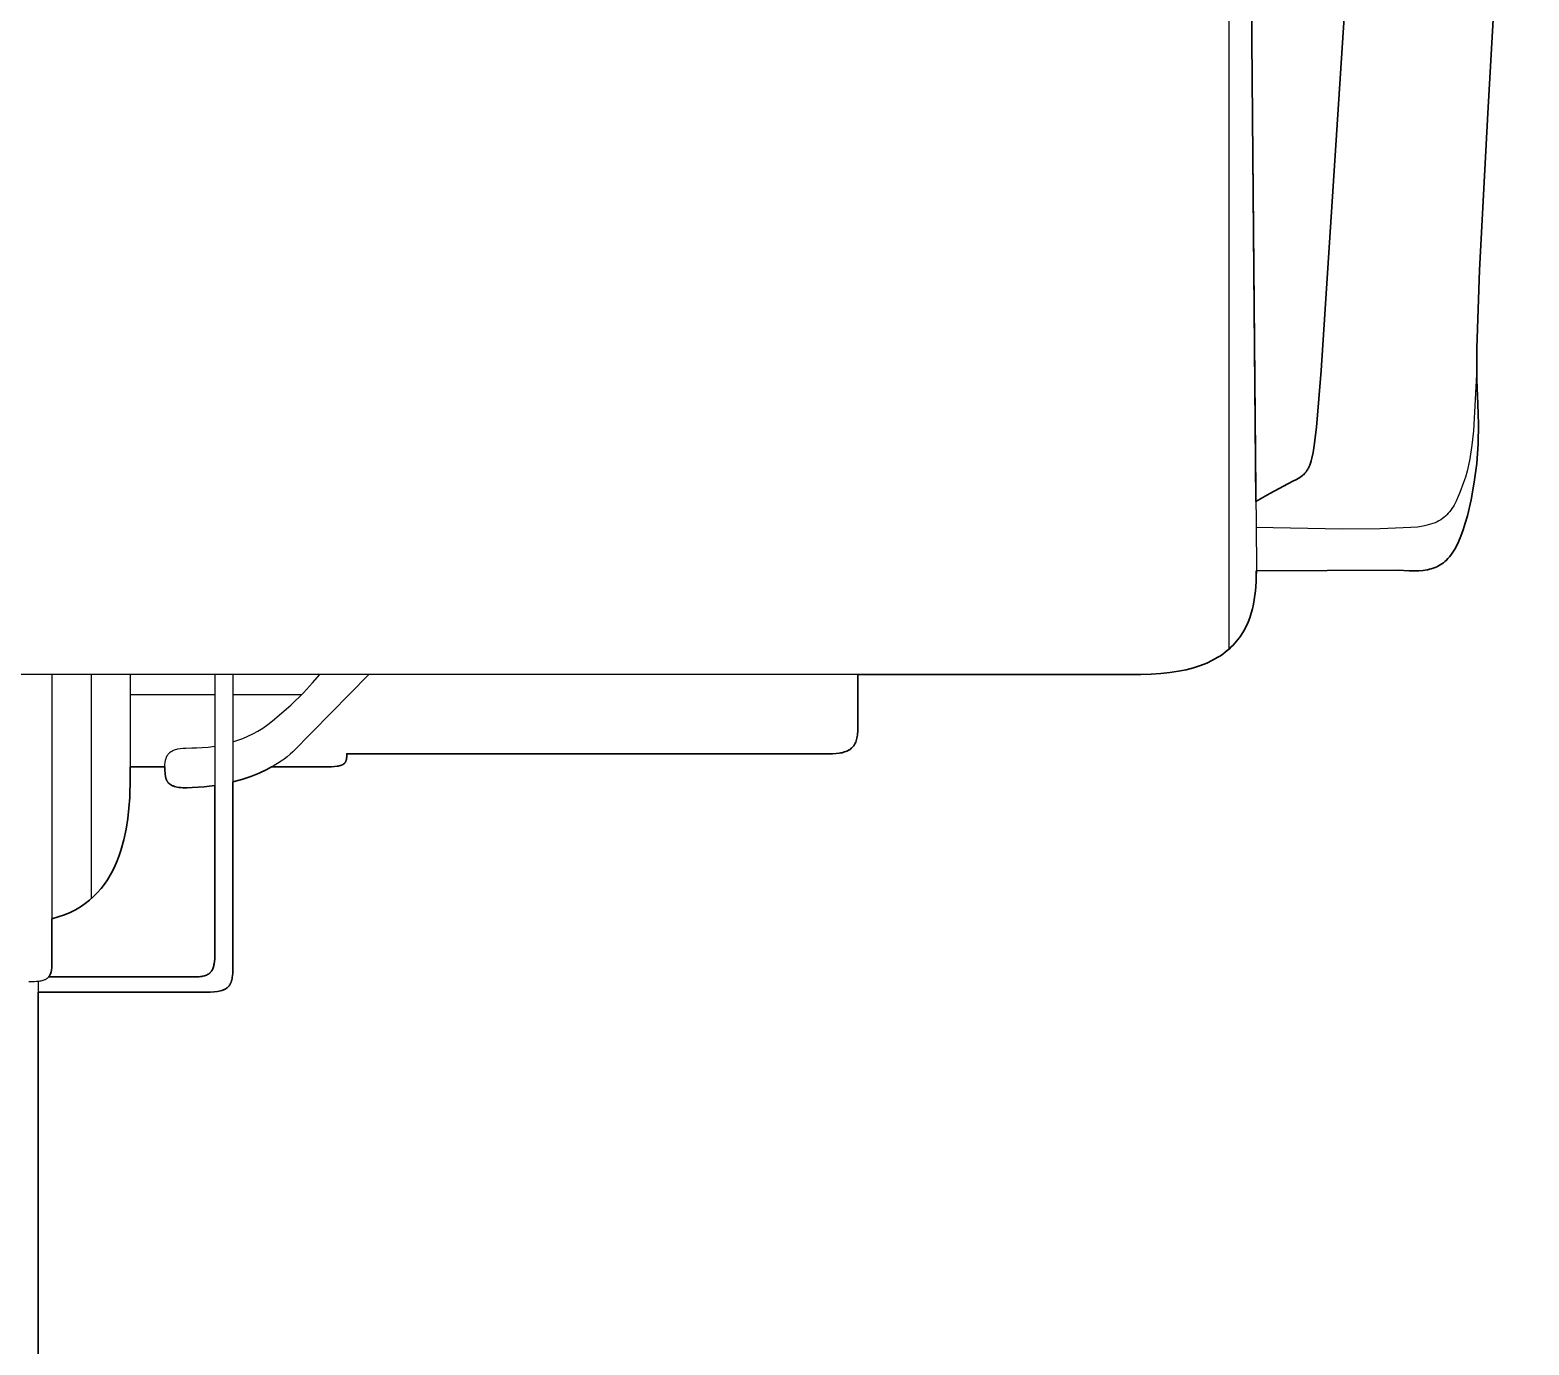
# Model space of a CAD drawing. Header units: millimetres. Extents: x 0 to 1842, y -1115 to 1018.
# Drawn here: x 416.4 to 706.5, y -860.5 to -606.1 of the extents above; entities that cross this region are included whole.
import ezdxf

# ---------------------------------------------------------------- set-up
doc = ezdxf.new("R2010")
doc.units = ezdxf.units.MM
doc.layers.add('Blocks', color=7, linetype='Continuous')
doc.layers.add('Blocks$Inner', color=7, linetype='Continuous', lineweight=25, true_color=0x007f00)
doc.layers.add('Blocks$Outline', color=7, linetype='Continuous', lineweight=35, true_color=0xff3f3f)

# ---------------------------------------------------------------- blocks, each defined once
blk = doc.blocks.new('Oxford High Office Chair Back')
at = {"layer": 'Blocks$Inner'}
for p, q in [((596.28, 420.2), (601.62, 502.53)), ((583.63, 394.85), (586.35, 396.44)), ((600.39, 389.54), (583.67, 389.83)), ((611.18, 381.6), (583.72, 381.45)), ((398.94, 357.44), (385.68, 357.44)), ((365.81, 343.5), (372.52, 343.5)), ((393.19, 343.5), (403.44, 343.5))]:
    blk.add_line(p, q, dxfattribs=at)
for points in [[(582.09, 570.35), (583.74, 382.47), (583.68, 379.32), (583.56, 377.62), (583.34, 375.88), (583.18, 375), (582.98, 374.12), (582.74, 373.24), (582.46, 372.37), (582.13, 371.51), (581.74, 370.66), (581.3, 369.83), (580.8, 369.01), (580.53, 368.62), (580.24, 368.22), (579.93, 367.84), (579.6, 367.46), (579.26, 367.09), (578.9, 366.73), (578.52, 366.37), (578.12, 366.02), (577.7, 365.69), (577.25, 365.36), (576.79, 365.04), (576.31, 364.73), (575.28, 364.15), (574.15, 363.62), (572.93, 363.14), (571.61, 362.7), (570.19, 362.33), (568.66, 362.02), (567.02, 361.77), (565.26, 361.58), (563.38, 361.47), (561.39, 361.43), (107.53, 361.43)], [(578.36, 569.63), (578.4, 421.2), (578.4, 366.28)], [(636.51, 610.69), (628.56, 470), (626.92, 439.62), (626.43, 424.55), (626.41, 418.41), (626.58, 413.73), (626.73, 409.87), (626.66, 406.03), (626.38, 402.25), (625.92, 398.63), (625.32, 395.23), (624.59, 392.12), (624.18, 390.7), (623.75, 389.38), (623.31, 388.17), (622.85, 387.08), (622.38, 386.11), (622.13, 385.67), (621.88, 385.25), (621.62, 384.86), (621.36, 384.5), (621.09, 384.16), (620.82, 383.84), (620.53, 383.55), (620.24, 383.28), (619.95, 383.04), (619.64, 382.81), (619.32, 382.6), (619, 382.42), (618.66, 382.25), (618.32, 382.1), (617.96, 381.97), (617.6, 381.86), (617.22, 381.76), (616.84, 381.67), (616.44, 381.6), (616.03, 381.55), (615.17, 381.48), (614.26, 381.46), (613.29, 381.47), (611.18, 381.6)], [(626.4, 420.7), (625.76, 408.54), (625.45, 405.76), (625.04, 403.14), (624.79, 401.9), (624.51, 400.72), (624.2, 399.6), (623.84, 398.54), (623.12, 396.61), (622.76, 395.74), (622.39, 394.93), (622, 394.19), (621.8, 393.84), (621.58, 393.5), (621.36, 393.18), (621.12, 392.88), (620.88, 392.59), (620.62, 392.31), (620.34, 392.05), (620.05, 391.8), (619.74, 391.57), (619.42, 391.35), (619.07, 391.15), (618.71, 390.96), (618.32, 390.78), (617.91, 390.62), (617.47, 390.47), (617.01, 390.34), (616.53, 390.22), (616.01, 390.11), (614.9, 389.94), (613.66, 389.82), (607.67, 389.58), (600.39, 389.54)], [(586.35, 396.44), (590.81, 398.79), (591.51, 399.15), (591.83, 399.33), (592.13, 399.51), (592.41, 399.7), (592.67, 399.9), (592.79, 400.01), (592.91, 400.11), (593.14, 400.35), (593.24, 400.47), (593.35, 400.6), (593.45, 400.73), (593.54, 400.87), (593.64, 401.02), (593.73, 401.18), (593.81, 401.34), (593.9, 401.51), (594.06, 401.88), (594.21, 402.29), (594.35, 402.74), (594.48, 403.24), (594.72, 404.38), (594.94, 405.74), (595.35, 409.26), (596.28, 420.2)], [(350.66, 361.43), (350.66, 305.41), (350.65, 304.83), (350.63, 304.57), (350.59, 304.33), (350.56, 304.1), (350.51, 303.88), (350.45, 303.68), (350.39, 303.5), (350.31, 303.32), (350.27, 303.24), (350.23, 303.16), (350.18, 303.09), (350.14, 303.02), (350.09, 302.95), (350.06, 302.92), (350.04, 302.88), (349.98, 302.82), (349.95, 302.79), (349.95, 302.79), (349.95, 302.78), (349.95, 302.78), (349.95, 302.78), (349.95, 302.78), (349.94, 302.78), (349.94, 302.78), (349.94, 302.77), (349.94, 302.77), (349.94, 302.77), (349.94, 302.77), (349.93, 302.77), (349.93, 302.76), (349.93, 302.76), (349.93, 302.76), (349.87, 302.7), (349.81, 302.65), (349.75, 302.59), (349.68, 302.54), (349.65, 302.52), (349.62, 302.5), (349.55, 302.45), (349.4, 302.37), (349.33, 302.33), (349.25, 302.29), (349.09, 302.23), (348.92, 302.17), (348.74, 302.12), (348.55, 302.08), (348.35, 302.04), (348.15, 302.01), (347.71, 301.97), (347.24, 301.94), (346.19, 301.92)], [(385.68, 361.43), (385.68, 304.91), (385.65, 303.62), (385.6, 303.06), (385.57, 302.8), (385.53, 302.56), (385.48, 302.32), (385.42, 302.1), (385.35, 301.89), (385.32, 301.79), (385.28, 301.69), (385.25, 301.64), (385.23, 301.6), (385.19, 301.51), (385.14, 301.42), (385.08, 301.33), (385.03, 301.25), (384.97, 301.17), (384.91, 301.09), (384.84, 301.02), (384.77, 300.95), (384.7, 300.88), (384.66, 300.85), (384.65, 300.83), (384.63, 300.81), (384.59, 300.78), (384.55, 300.75), (384.46, 300.69), (384.38, 300.63), (384.29, 300.57), (384.19, 300.52), (384.09, 300.47), (383.99, 300.42), (383.88, 300.38), (383.77, 300.33), (383.53, 300.25), (383.27, 300.18), (383, 300.12), (382.7, 300.07), (382.05, 299.99), (381.3, 299.94), (380.47, 299.93), (347.99, 299.93)], [(382.2, 361.43), (382.2, 307.77), (382.19, 306.76), (382.17, 306.28), (382.13, 305.83), (382.06, 305.41), (382.02, 305.2), (381.98, 305.01), (381.92, 304.82), (381.86, 304.63), (381.79, 304.46), (381.72, 304.29), (381.67, 304.21), (381.63, 304.14), (381.53, 303.99), (381.48, 303.92), (381.42, 303.85), (381.36, 303.78), (381.3, 303.71), (381.27, 303.68), (381.24, 303.65), (381.21, 303.62), (381.17, 303.59), (381.14, 303.56), (381.1, 303.53), (381.03, 303.48), (380.96, 303.43), (380.88, 303.38), (380.8, 303.33), (380.71, 303.28), (380.62, 303.24), (380.53, 303.2), (380.44, 303.16), (380.34, 303.13), (380.23, 303.09), (380.13, 303.06), (379.9, 303.01), (379.67, 302.97), (379.41, 302.94), (379.14, 302.92), (378.85, 302.92), (350.06, 302.92)], [(365.81, 361.43), (365.81, 341.39), (365.72, 337.57), (365.58, 335.55), (365.35, 333.5), (365.03, 331.44), (364.59, 329.38), (364.02, 327.35), (363.69, 326.36), (363.31, 325.37), (362.9, 324.41), (362.45, 323.47), (361.95, 322.56), (361.41, 321.67), (360.82, 320.81), (360.18, 319.98), (359.49, 319.19), (358.74, 318.44), (357.94, 317.72), (357.09, 317.06), (356.18, 316.43), (355.2, 315.86), (354.17, 315.34), (353.07, 314.88), (351.9, 314.47), (350.66, 314.12)], [(358.24, 361.43), (358.24, 317.99)], [(385.68, 348.34), (386.63, 348.66), (387.6, 349.02), (388.57, 349.44), (389.55, 349.91), (390.52, 350.44), (391.49, 351.04), (392.44, 351.7), (393.38, 352.44), (396.91, 355.49), (399.38, 357.86), (401.12, 359.76), (402.51, 361.43)], [(412.01, 361.43), (397.29, 346.43), (396.77, 345.95), (396.21, 345.49), (395.62, 345.03), (395, 344.6), (394.35, 344.18), (393.68, 343.77), (392.26, 343), (390.74, 342.3), (389.13, 341.67), (387.44, 341.11), (385.68, 340.63)], [(403.44, 343.5), (404.8, 343.54), (405.35, 343.58), (405.84, 343.64), (406.05, 343.68), (406.25, 343.72), (406.43, 343.77), (406.59, 343.82), (406.67, 343.85), (406.71, 343.86), (406.74, 343.88), (406.81, 343.91), (406.88, 343.94), (406.95, 343.97), (407.01, 344.01), (407.06, 344.04), (407.06, 344.04), (407.07, 344.05), (407.07, 344.05), (407.07, 344.05), (407.07, 344.05), (407.07, 344.05), (407.07, 344.05), (407.08, 344.05), (407.08, 344.05), (407.08, 344.05), (407.08, 344.06), (407.08, 344.06), (407.08, 344.06), (407.09, 344.06), (407.09, 344.06), (407.09, 344.06), (407.12, 344.08), (407.17, 344.12), (407.19, 344.14), (407.19, 344.14), (407.19, 344.14), (407.2, 344.14), (407.2, 344.14), (407.2, 344.15), (407.2, 344.15), (407.2, 344.15), (407.2, 344.15), (407.2, 344.15), (407.21, 344.15), (407.21, 344.15), (407.21, 344.15), (407.21, 344.16), (407.21, 344.16), (407.21, 344.16), (407.22, 344.16), (407.26, 344.2), (407.3, 344.24), (407.34, 344.29), (407.38, 344.33), (407.4, 344.36), (407.41, 344.38), (407.45, 344.43), (407.48, 344.48), (407.49, 344.5), (407.49, 344.51), (407.49, 344.51), (407.5, 344.51), (407.5, 344.52), (407.5, 344.52), (407.5, 344.52), (407.5, 344.52), (407.5, 344.52), (407.5, 344.53), (407.5, 344.53), (407.5, 344.53), (407.5, 344.53), (407.53, 344.58), (407.55, 344.64), (407.57, 344.69), (407.59, 344.75), (407.61, 344.81), (407.63, 344.87), (407.64, 344.9), (407.64, 344.9), (407.64, 344.91), (407.64, 344.91), (407.64, 344.91), (407.64, 344.91), (407.64, 344.91), (407.64, 344.92), (407.64, 344.92), (407.64, 344.92), (407.64, 344.92), (407.64, 344.92), (407.64, 344.93), (407.64, 344.93), (407.64, 344.93), (407.64, 344.93), (407.64, 344.93), (407.66, 345), (407.68, 345.13), (407.69, 345.27), (407.71, 345.41), (407.72, 345.72), (407.72, 346.06), (501.04, 346.06), (501.75, 346.07), (502.4, 346.11), (503.01, 346.18), (503.29, 346.22), (503.56, 346.27), (503.82, 346.34), (504.07, 346.41), (504.3, 346.49), (504.52, 346.58), (504.74, 346.68), (504.84, 346.74), (504.93, 346.79), (505.03, 346.85), (505.12, 346.91), (505.21, 346.98), (505.3, 347.05), (505.38, 347.12), (505.46, 347.19), (505.54, 347.27), (505.62, 347.35), (505.69, 347.44), (505.76, 347.52), (505.82, 347.61), (505.89, 347.7), (505.95, 347.8), (506.01, 347.9), (506.06, 348), (506.12, 348.11), (506.22, 348.33), (506.3, 348.57), (506.38, 348.82), (506.45, 349.09), (506.5, 349.37), (506.55, 349.67), (506.58, 349.99), (506.61, 350.32), (506.63, 351.03), (506.63, 361.43)], [(382.2, 357.44), (365.81, 357.44)], [(382.2, 339.94), (380.16, 339.68), (377.8, 339.5), (376.82, 339.47), (375.98, 339.49), (375.6, 339.52), (375.25, 339.56), (374.93, 339.61), (374.63, 339.67), (374.36, 339.74), (374.29, 339.76), (374.23, 339.78), (374.11, 339.83), (374.05, 339.85), (373.99, 339.87), (373.89, 339.92), (373.78, 339.98), (373.68, 340.03), (373.59, 340.09), (373.5, 340.15), (373.42, 340.22), (373.34, 340.29), (373.3, 340.32), (373.26, 340.36), (373.19, 340.43), (373.13, 340.51), (373.1, 340.55), (373.07, 340.59), (373.04, 340.63), (373.01, 340.67), (372.96, 340.76), (372.91, 340.84), (372.89, 340.89), (372.86, 340.94), (372.82, 341.03), (372.78, 341.13), (372.75, 341.23), (372.72, 341.34), (372.69, 341.44), (372.66, 341.56), (372.62, 341.79), (372.58, 342.03), (372.56, 342.29), (372.53, 342.84), (372.52, 343.44), (372.52, 343.75), (372.54, 344.04), (372.57, 344.31), (372.6, 344.57), (372.63, 344.69), (372.65, 344.81), (372.71, 345.04), (372.75, 345.14), (372.78, 345.25), (372.82, 345.35), (372.86, 345.45), (372.91, 345.54), (372.95, 345.63), (372.98, 345.67), (373, 345.72), (373.05, 345.8), (373.11, 345.88), (373.16, 345.96), (373.19, 345.99), (373.22, 346.03), (373.28, 346.1), (373.35, 346.17), (373.42, 346.24), (373.48, 346.3), (373.56, 346.36), (373.63, 346.42), (373.67, 346.44), (373.71, 346.47), (373.79, 346.52), (373.83, 346.55), (373.87, 346.57), (374.04, 346.66), (374.08, 346.69), (374.13, 346.71), (374.22, 346.75), (374.41, 346.82), (374.61, 346.88), (374.82, 346.94), (375.04, 346.99), (375.5, 347.07), (376.01, 347.12), (376.55, 347.16), (377.73, 347.18), (378.67, 347.19), (379.74, 347.25), (380.92, 347.36), (382.2, 347.54)], [(347.99, 301.99), (347.99, 205.31)]]:
    blk.add_lwpolyline(points, dxfattribs=at)
at = {"layer": 'Blocks$Outline'}
for points in [[(636.51, 610.69), (628.56, 470), (626.92, 439.62), (626.43, 424.55), (626.41, 418.41), (626.58, 413.73), (626.73, 409.87), (626.66, 406.03), (626.38, 402.25), (625.92, 398.63), (625.32, 395.23), (624.59, 392.12), (624.18, 390.7), (623.75, 389.38), (623.31, 388.17), (622.85, 387.08), (622.38, 386.11), (622.13, 385.67), (621.88, 385.25), (621.62, 384.86), (621.36, 384.5), (621.09, 384.16), (620.82, 383.84), (620.53, 383.55), (620.24, 383.28), (619.95, 383.04), (619.64, 382.81), (619.32, 382.6), (619, 382.42), (618.66, 382.25), (618.32, 382.1), (617.96, 381.97), (617.6, 381.86), (617.22, 381.76), (616.84, 381.67), (616.44, 381.6), (616.03, 381.55), (615.17, 381.48), (614.26, 381.46), (613.29, 381.47), (611.18, 381.6), (583.72, 381.45)], [(583.63, 394.85), (586.35, 396.44), (590.81, 398.79), (591.51, 399.15), (591.83, 399.33), (592.13, 399.51), (592.41, 399.7), (592.67, 399.9), (592.79, 400.01), (592.91, 400.11), (593.14, 400.35), (593.24, 400.47), (593.35, 400.6), (593.45, 400.73), (593.54, 400.87), (593.64, 401.02), (593.73, 401.18), (593.81, 401.34), (593.9, 401.51), (594.06, 401.88), (594.21, 402.29), (594.35, 402.74), (594.48, 403.24), (594.72, 404.38), (594.94, 405.74), (595.35, 409.26), (596.28, 420.2), (601.62, 502.53)], [(582.71, 499.1), (583.63, 394.85)], [(583.72, 381.45), (583.68, 379.32), (583.56, 377.62), (583.34, 375.88), (583.18, 375), (582.98, 374.12), (582.74, 373.24), (582.46, 372.37), (582.13, 371.51), (581.74, 370.66), (581.3, 369.83), (580.8, 369.01), (580.53, 368.62), (580.24, 368.22), (579.93, 367.84), (579.6, 367.46), (579.26, 367.09), (578.9, 366.73), (578.52, 366.37), (578.12, 366.02), (577.7, 365.69), (577.25, 365.36), (576.79, 365.04), (576.31, 364.73), (575.28, 364.15), (574.15, 363.62), (572.93, 363.14), (571.61, 362.7), (570.19, 362.33), (568.66, 362.02), (567.02, 361.77), (565.26, 361.58), (563.38, 361.47), (561.39, 361.43), (506.63, 361.43)], [(506.63, 361.43), (506.63, 351.03), (506.61, 350.32), (506.58, 349.99), (506.55, 349.67), (506.5, 349.37), (506.45, 349.09), (506.38, 348.82), (506.3, 348.57), (506.22, 348.33), (506.12, 348.11), (506.06, 348), (506.01, 347.9), (505.95, 347.8), (505.89, 347.7), (505.82, 347.61), (505.76, 347.52), (505.69, 347.44), (505.62, 347.35), (505.54, 347.27), (505.46, 347.19), (505.38, 347.12), (505.3, 347.05), (505.21, 346.98), (505.12, 346.91), (505.03, 346.85), (504.93, 346.79), (504.84, 346.74), (504.74, 346.68), (504.52, 346.58), (504.3, 346.49), (504.07, 346.41), (503.82, 346.34), (503.56, 346.27), (503.29, 346.22), (503.01, 346.18), (502.4, 346.11), (501.75, 346.07), (501.04, 346.06), (407.72, 346.06), (407.72, 345.72), (407.71, 345.41), (407.69, 345.27), (407.68, 345.13), (407.66, 345), (407.64, 344.93), (407.64, 344.93), (407.64, 344.93), (407.64, 344.93), (407.64, 344.93), (407.64, 344.92), (407.64, 344.92), (407.64, 344.92), (407.64, 344.92), (407.64, 344.92), (407.64, 344.91), (407.64, 344.91), (407.64, 344.91), (407.64, 344.91), (407.64, 344.91), (407.64, 344.9), (407.64, 344.9), (407.63, 344.87), (407.61, 344.81), (407.59, 344.75), (407.57, 344.69), (407.55, 344.64), (407.53, 344.58), (407.5, 344.53), (407.5, 344.53), (407.5, 344.53), (407.5, 344.53), (407.5, 344.52), (407.5, 344.52), (407.5, 344.52), (407.5, 344.52), (407.5, 344.52), (407.5, 344.51), (407.49, 344.51), (407.49, 344.51), (407.49, 344.5), (407.48, 344.48), (407.45, 344.43), (407.41, 344.38), (407.4, 344.36), (407.38, 344.33), (407.34, 344.29), (407.3, 344.24), (407.26, 344.2), (407.22, 344.16), (407.21, 344.16), (407.21, 344.16), (407.21, 344.16), (407.21, 344.15), (407.21, 344.15), (407.21, 344.15), (407.2, 344.15), (407.2, 344.15), (407.2, 344.15), (407.2, 344.15), (407.2, 344.15), (407.2, 344.14), (407.2, 344.14), (407.19, 344.14), (407.19, 344.14), (407.19, 344.14), (407.17, 344.12), (407.12, 344.08), (407.09, 344.06), (407.09, 344.06), (407.09, 344.06), (407.08, 344.06), (407.08, 344.06), (407.08, 344.06), (407.08, 344.05), (407.08, 344.05), (407.08, 344.05), (407.07, 344.05), (407.07, 344.05), (407.07, 344.05), (407.07, 344.05), (407.07, 344.05), (407.07, 344.05), (407.06, 344.04), (407.06, 344.04), (407.01, 344.01), (406.95, 343.97), (406.88, 343.94), (406.81, 343.91), (406.74, 343.88), (406.71, 343.86), (406.67, 343.85), (406.59, 343.82), (406.43, 343.77), (406.25, 343.72), (406.05, 343.68), (405.84, 343.64), (405.35, 343.58), (404.8, 343.54), (403.44, 343.5), (393.19, 343.5)], [(365.81, 343.5), (365.81, 341.39), (365.72, 337.57), (365.58, 335.55), (365.35, 333.5), (365.03, 331.44), (364.59, 329.38), (364.02, 327.35), (363.69, 326.36), (363.31, 325.37), (362.9, 324.41), (362.45, 323.47), (361.95, 322.56), (361.41, 321.67), (360.82, 320.81), (360.18, 319.98), (359.49, 319.19), (358.74, 318.44), (357.94, 317.72), (357.09, 317.06), (356.18, 316.43), (355.2, 315.86), (354.17, 315.34), (353.07, 314.88), (351.9, 314.47), (350.66, 314.12)], [(372.52, 343.5), (365.81, 343.5)], [(382.2, 339.94), (380.16, 339.68), (377.8, 339.5), (376.82, 339.47), (375.98, 339.49), (375.6, 339.52), (375.25, 339.56), (374.93, 339.61), (374.63, 339.67), (374.36, 339.74), (374.29, 339.76), (374.23, 339.78), (374.11, 339.83), (374.05, 339.85), (373.99, 339.87), (373.89, 339.92), (373.78, 339.98), (373.68, 340.03), (373.59, 340.09), (373.5, 340.15), (373.42, 340.22), (373.34, 340.29), (373.3, 340.32), (373.26, 340.36), (373.19, 340.43), (373.13, 340.51), (373.1, 340.55), (373.07, 340.59), (373.04, 340.63), (373.01, 340.67), (372.96, 340.76), (372.91, 340.84), (372.89, 340.89), (372.86, 340.94), (372.82, 341.03), (372.78, 341.13), (372.75, 341.23), (372.72, 341.34), (372.69, 341.44), (372.66, 341.56), (372.62, 341.79), (372.58, 342.03), (372.56, 342.29), (372.53, 342.84), (372.52, 343.44), (372.52, 343.5)], [(393.19, 343.5), (392.26, 343), (390.74, 342.3), (389.13, 341.67), (387.44, 341.11), (385.68, 340.63)], [(385.68, 340.63), (385.68, 304.91), (385.65, 303.62), (385.6, 303.06), (385.57, 302.8), (385.53, 302.56), (385.48, 302.32), (385.42, 302.1), (385.35, 301.89), (385.32, 301.79), (385.28, 301.69), (385.25, 301.64), (385.23, 301.6), (385.19, 301.51), (385.14, 301.42), (385.08, 301.33), (385.03, 301.25), (384.97, 301.17), (384.91, 301.09), (384.84, 301.02), (384.77, 300.95), (384.7, 300.88), (384.66, 300.85), (384.65, 300.83), (384.63, 300.81), (384.59, 300.78), (384.55, 300.75), (384.46, 300.69), (384.38, 300.63), (384.29, 300.57), (384.19, 300.52), (384.09, 300.47), (383.99, 300.42), (383.88, 300.38), (383.77, 300.33), (383.53, 300.25), (383.27, 300.18), (383, 300.12), (382.7, 300.07), (382.05, 299.99), (381.3, 299.94), (380.47, 299.93), (347.99, 299.93)], [(350.06, 302.92), (378.85, 302.92), (379.14, 302.92), (379.41, 302.94), (379.67, 302.97), (379.9, 303.01), (380.13, 303.06), (380.23, 303.09), (380.34, 303.13), (380.44, 303.16), (380.53, 303.2), (380.62, 303.24), (380.71, 303.28), (380.8, 303.33), (380.88, 303.38), (380.96, 303.43), (381.03, 303.48), (381.1, 303.53), (381.14, 303.56), (381.17, 303.59), (381.21, 303.62), (381.24, 303.65), (381.27, 303.68), (381.3, 303.71), (381.36, 303.78), (381.42, 303.85), (381.48, 303.92), (381.53, 303.99), (381.63, 304.14), (381.67, 304.21), (381.72, 304.29), (381.79, 304.46), (381.86, 304.63), (381.92, 304.82), (381.98, 305.01), (382.02, 305.2), (382.06, 305.41), (382.13, 305.83), (382.17, 306.28), (382.19, 306.76), (382.2, 307.77), (382.2, 339.94)], [(350.66, 314.12), (350.66, 305.41), (350.65, 304.83), (350.63, 304.57), (350.59, 304.33), (350.56, 304.1), (350.51, 303.88), (350.45, 303.68), (350.39, 303.5), (350.31, 303.32), (350.27, 303.24), (350.23, 303.16), (350.18, 303.09), (350.14, 303.02), (350.09, 302.95), (350.06, 302.92)], [(347.99, 299.93), (347.99, 205.31)]]:
    blk.add_lwpolyline(points, dxfattribs=at)

msp = doc.modelspace()

# ---------------------------------------------------------------- block references
at = {"layer": 'Blocks'}
msp.add_blockref('Oxford High Office Chair Back', (69.95, -1092.18), dxfattribs=at)

doc.saveas('drawing.dxf')
